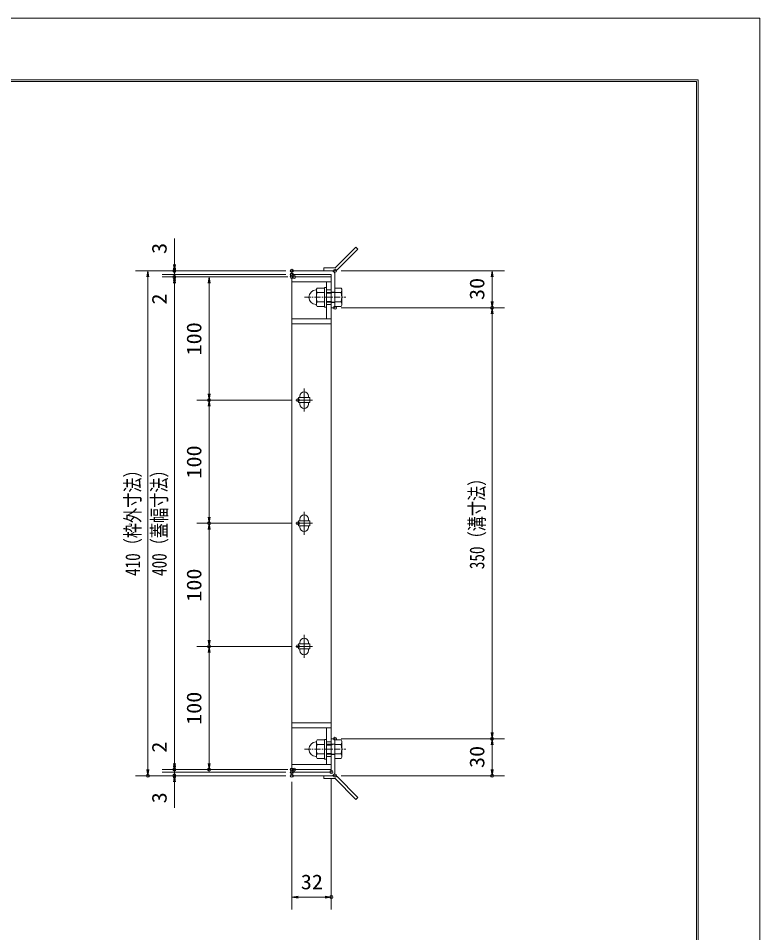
# Model space of a CAD drawing. Units: millimetres, scale not verified. Extents: x -1050 to 1050, y -742 to 742.
# Drawn here: x 448 to 1050, y 0 to 742 of the extents above; entities that cross this region are included whole.
import ezdxf
from ezdxf.enums import TextEntityAlignment as Align

# ---------------------------------------------------------------- set-up
doc = ezdxf.new("R2010")
doc.units = ezdxf.units.MM
doc.header["$LTSCALE"] = 5
doc.header["$PDMODE"] = 32
doc.header["$PDSIZE"] = 2.5
doc.linetypes.add('CHAIN1', pattern=[8, 5, -1, 1, -1])
for name, color, linetype, lineweight in [('0-0_7-図\u3000枠', 4, 'Continuous', 9), ('0-1_寸法注釈', 2, 'Continuous', 9), ('0-2_0', 2, 'Continuous', 9), ('0-3_DEFPOINTS', 134, 'Continuous', 9), ('0-4_蓋', 5, 'Continuous', 9), ('0-7_中心線', 6, 'CHAIN1', 9), ('0-8_枠', 7, 'Continuous', 9), ('0-A_アンカー', 7, 'Continuous', 9), ('0-B_締付部品', 7, 'Continuous', 9)]:
    doc.layers.add(name, color=color, linetype=linetype, lineweight=lineweight)
doc.styles.add('ＭＳ ゴシック', font='')
doc.styles.get('ＭＳ ゴシック').set_extended_font_data('MS Gothic')

# ---------------------------------------------------------------- blocks, each defined once
blk = doc.blocks.new('_OPEN')
at = {"layer": '0-2_0'}
blk.add_line((0, 0), (-5, 0), dxfattribs=at)
blk.add_lwpolyline([(-5, 0.833), (0, 0), (-5, -0.833)], dxfattribs=at)
blk = doc.blocks.new('A$C4F066A7F')
at = {"layer": '0-A_アンカー'}
for p, q in [((0, 96.52), (45.24, 96.52)), ((0, 85.02), (0, 96.52)), ((0, 85.02), (45.24, 85.02)), ((130.26, 0), (45.24, 85.02)), ((138.39, 8.13), (53.37, 93.15)), ((138.39, 8.13), (130.26, 0))]:
    blk.add_line(p, q, dxfattribs=at)
blk.add_arc((45.24, 85.02), 11.5, 45, 90, dxfattribs=at)
blk = doc.blocks.new('A$C6EB770D1')
at = {"layer": '0-A_アンカー'}
for p, q in [((130.257, 96.52), (45.237, 11.5)), ((138.388, 88.388), (53.368, 3.368)), ((138.388, 88.388), (130.257, 96.52)), ((0, 11.5), (45.237, 11.5)), ((0, 11.5), (0, 0)), ((0, 0), (45.237, 0))]:
    blk.add_line(p, q, dxfattribs=at)
blk.add_arc((45.237, 11.5), 11.5, 270, 315, dxfattribs=at)
blk = doc.blocks.new('A$C137235B9')
at = {"layer": '0-8_枠'}
for p, q in [((108.467, 61.25), (123.467, 61.25)), ((108.467, 18.75), (123.467, 18.75))]:
    blk.add_line(p, q, dxfattribs=at)
at = {"layer": '0-B_締付部品'}
for p, q in [((50.87, 77.528), (47.967, 72.5)), ((50.87, 77.528), (80.467, 77.528)), ((80.467, 80), (80.467, 0)), ((88.467, 80), (80.467, 80)), ((88.467, 80), (88.467, 0)), ((123.467, 2.472), (123.467, 77.528)), ((148.064, 77.528), (123.467, 77.528)), ((148.064, 77.528), (150.967, 72.5)), ((47.967, 72.5), (47.967, 7.5)), ((50.87, 58.764), (80.467, 58.764)), ((88.467, 60), (123.467, 60)), ((108.467, 56.615), (88.467, 56.615)), ((114.33, 60), (108.467, 56.615)), ((108.467, 20), (108.467, 60)), ((148.064, 58.764), (123.467, 58.764)), ((150.967, 7.5), (150.967, 72.5)), ((50.87, 2.472), (47.967, 7.5)), ((50.87, 21.236), (80.467, 21.236)), ((50.87, 2.472), (80.467, 2.472)), ((88.467, 0), (80.467, 0)), ((108.467, 23.385), (88.467, 23.385)), ((88.467, 20), (123.467, 20)), ((114.33, 20), (108.467, 23.385)), ((148.064, 21.236), (123.467, 21.236)), ((148.064, 2.472), (123.467, 2.472)), ((148.064, 2.472), (150.967, 7.5))]:
    blk.add_line(p, q, dxfattribs=at)
at = {"layer": '0-B_締付部品', "color": 6, "linetype": 'CHAIN1'}
blk.add_line((0, 40), (167.946, 40), dxfattribs=at)
at = {"layer": '0-B_締付部品'}
for centre, radius, start, end in [((47.967, 40), 30, 92.7294, 267.2706), ((46.467, 71.464), 1.5, 272.7294, 0), ((64.58, 68.146), 16.613, 180, 214.38425), ((110.064, 40), 62.097, 162.41205, 197.58795), ((134.354, 68.146), 16.613, 325.61575, 0), ((88.87, 40), 62.097, 342.41205, 17.58795), ((46.467, 8.536), 1.5, 0, 87.2706), ((64.58, 11.854), 16.613, 145.61575, 180), ((134.354, 11.854), 16.613, 0, 34.38425)]:
    blk.add_arc(centre, radius, start, end, dxfattribs=at)

msp = doc.modelspace()

# ---------------------------------------------------------------- linework, layer by layer
at = {"layer": '0-0_7-図\u3000枠'}
for p in [(-973.75, 691.25), (998.75, -691.25)]:
    msp.add_line(p, (998.75, 691.25), dxfattribs=at)
msp.add_lwpolyline([(-975, 692.5), (1000, 692.5), (1000, -692.5)], dxfattribs=at)
at = {"layer": '0-1_寸法注釈'}
for p, q in [((574.681, 542.475), (574.681, 563.588)), ((574.681, 539.475), (574.681, 544.475)), ((665.063, 537.475), (543.149, 537.475)), ((665.063, 537.475), (564.681, 537.475)), ((574.681, 534.475), (574.681, 537.475)), ((710.11, 537.475), (842.677, 537.475)), ((553.149, 532.475), (553.149, 132.475)), ((665.063, 534.475), (564.681, 534.475)), ((665.063, 534.475), (564.681, 534.475)), ((665.063, 532.475), (564.681, 532.475)), ((665.063, 532.475), (564.681, 532.475)), ((574.681, 534.475), (574.681, 532.475)), ((574.681, 529.475), (574.681, 524.475)), ((574.681, 527.475), (574.681, 506.362)), ((574.681, 527.475), (574.681, 137.475)), ((666.872, 532.475), (592.872, 532.475)), ((602.872, 527.475), (602.872, 437.475)), ((832.677, 532.475), (832.677, 512.475)), ((710.11, 507.475), (842.677, 507.475)), ((710.11, 507.475), (842.677, 507.475)), ((832.677, 502.475), (832.677, 162.475)), ((670.063, 432.475), (592.872, 432.475)), ((670.063, 432.475), (592.872, 432.475)), ((602.872, 427.475), (602.872, 337.475)), ((670.063, 332.475), (592.872, 332.475)), ((670.063, 332.475), (592.872, 332.475)), ((602.872, 327.475), (602.872, 237.475)), ((670.063, 232.475), (592.872, 232.475)), ((670.063, 232.475), (592.872, 232.475)), ((602.872, 227.475), (602.872, 137.475)), ((574.681, 137.475), (574.681, 158.588)), ((710.063, 157.475), (842.677, 157.475)), ((710.063, 157.475), (842.677, 157.475)), ((832.677, 152.475), (832.677, 132.475)), ((574.681, 135.475), (574.681, 140.475)), ((665.063, 127.475), (543.149, 127.475)), ((665.063, 132.475), (564.681, 132.475)), ((665.063, 132.475), (564.681, 132.475)), ((665.063, 130.475), (564.681, 130.475)), ((665.063, 130.475), (564.681, 130.475)), ((665.063, 127.475), (564.681, 127.475)), ((574.681, 130.475), (574.681, 132.475)), ((574.681, 130.475), (574.681, 127.475)), ((666.872, 132.475), (592.872, 132.475)), ((710.11, 127.475), (842.677, 127.475)), ((574.681, 125.475), (574.681, 120.475)), ((574.681, 122.475), (574.681, 101.362)), ((670.063, 122.475), (670.063, 18.953)), ((702.063, 125.475), (702.063, 18.953)), ((675.063, 28.953), (697.063, 28.953))]:
    msp.add_line(p, q, dxfattribs=at)
at = {"layer": '0-3_DEFPOINTS'}
msp.add_lwpolyline([(-1050, -742.5), (-1050, 742.5), (1050, 742.5), (1050, -742.5)], close=True, dxfattribs=at)
for p in [(574.681, 537.475), (670.063, 537.475), (670.063, 537.475), (670.063, 534.475), (705.11, 537.475), (574.681, 532.475), (670.063, 532.475), (671.872, 532.475), (705.11, 507.475), (832.677, 507.475), (602.872, 432.475), (675.063, 432.475), (602.872, 332.475), (675.063, 332.475), (602.872, 232.475), (675.063, 232.475), (705.063, 157.475), (832.677, 157.475), (574.681, 132.475), (574.681, 132.475), (602.872, 132.475), (670.063, 132.475), (671.872, 132.475), (553.149, 127.475), (574.681, 127.475), (670.063, 130.475), (670.063, 130.475), (670.063, 127.475), (670.063, 127.475), (702.063, 130.475), (705.11, 127.475), (832.677, 127.475), (702.063, 28.953)]:
    msp.add_point(p, dxfattribs=at)
at = {"layer": '0-4_蓋'}
for p, q in [((670.063, 532.475), (670.063, 132.475)), ((670.063, 532.475), (702.063, 532.475)), ((702.063, 528.475), (670.063, 528.475)), ((698.063, 528.475), (698.063, 521.978)), ((702.063, 532.475), (702.063, 521.978)), ((702.063, 521.978), (698.063, 521.978)), ((698.063, 509.978), (698.063, 498.475)), ((698.063, 509.978), (702.063, 509.978)), ((702.063, 509.978), (702.063, 154.972)), ((670.063, 498.475), (702.063, 498.475)), ((670.063, 494.475), (702.063, 494.475)), ((675.563, 434.475), (675.563, 430.475)), ((684.563, 434.475), (675.563, 434.475)), ((676.563, 435.725), (676.563, 434.475)), ((683.563, 435.725), (683.563, 434.475)), ((684.563, 434.475), (684.563, 430.475)), ((684.563, 430.475), (675.563, 430.475)), ((676.563, 430.475), (676.563, 429.225)), ((683.563, 430.475), (683.563, 429.225)), ((676.563, 335.725), (676.563, 334.475)), ((683.563, 335.725), (683.563, 334.475)), ((684.563, 334.475), (684.563, 330.475)), ((684.563, 330.475), (675.563, 330.475)), ((676.563, 330.475), (676.563, 329.225)), ((683.563, 330.475), (683.563, 329.225)), ((684.563, 234.475), (675.563, 234.475)), ((675.563, 234.475), (675.563, 230.475)), ((684.563, 230.475), (675.563, 230.475)), ((676.563, 235.725), (676.563, 234.475)), ((676.563, 230.475), (676.563, 229.225)), ((683.563, 235.725), (683.563, 234.475)), ((683.563, 230.475), (683.563, 229.225)), ((684.563, 234.475), (684.563, 230.475)), ((670.063, 170.475), (702.063, 170.475)), ((670.063, 166.475), (702.063, 166.475)), ((698.063, 154.972), (698.063, 166.475)), ((698.063, 154.972), (702.063, 154.972)), ((702.063, 142.972), (698.063, 142.972)), ((698.063, 136.475), (698.063, 142.972)), ((702.063, 132.475), (702.063, 142.972)), ((702.063, 136.475), (670.063, 136.475)), ((670.063, 132.475), (702.063, 132.475))]:
    msp.add_line(p, q, dxfattribs=at)
msp.add_lwpolyline([(684.563, 334.475), (675.563, 334.475), (675.563, 330.475)], dxfattribs=at)
for centre, start, end in [((680.063, 435.725), 0, 180), ((680.063, 429.225), 180, 0), ((680.063, 335.725), 0, 180), ((680.063, 329.225), 180, 0), ((680.063, 235.725), 0, 180), ((680.063, 229.225), 180, 0)]:
    msp.add_arc(centre, 3.5, start, end, dxfattribs=at)
at = {"layer": '0-4_蓋', "color": 7}
for p in [(670.063, 532.475), (670.063, 132.475)]:
    msp.add_point(p, dxfattribs=at)
at = {"layer": '0-7_中心線'}
for p, q in [((680.063, 441.775), (680.063, 423.175)), ((686.872, 432.475), (673.253, 432.475)), ((680.063, 341.775), (680.063, 323.175)), ((686.872, 332.475), (673.253, 332.475)), ((680.063, 241.775), (680.063, 223.175)), ((686.872, 232.475), (673.253, 232.475))]:
    msp.add_line(p, q, dxfattribs=at)
at = {"layer": '0-8_枠'}
for p, q in [((670.063, 537.475), (702.063, 537.475)), ((670.063, 534.475), (670.063, 537.475)), ((702.063, 534.475), (670.063, 534.475)), ((702.063, 507.475), (702.063, 534.475)), ((705.063, 507.475), (705.063, 534.475)), ((702.063, 507.475), (705.063, 507.475)), ((702.063, 157.475), (702.063, 130.475)), ((702.063, 157.475), (705.063, 157.475)), ((705.063, 157.475), (705.063, 130.475)), ((702.063, 130.475), (670.063, 130.475)), ((670.063, 130.475), (670.063, 127.475)), ((670.063, 127.475), (702.063, 127.475))]:
    msp.add_line(p, q, dxfattribs=at)
for centre, start, end in [((702.063, 534.475), 0, 90), ((702.063, 130.475), 270, 0)]:
    msp.add_arc(centre, 3, start, end, dxfattribs=at)

# ---------------------------------------------------------------- block references
at = {"layer": '0-1_寸法注釈'}
for p, rotation in [((574.681, 537.475), 270), ((553.149, 537.475), 90), ((574.681, 534.475), 270), ((832.677, 537.475), 90), ((574.681, 534.475), 90), ((574.681, 532.475), 90), ((574.681, 532.475), 90), ((602.872, 532.475), 90), ((832.677, 507.475), 270), ((832.677, 507.475), 90), ((602.872, 432.475), 270), ((602.872, 432.475), 90), ((602.872, 332.475), 270), ((602.872, 332.475), 90), ((602.872, 232.475), 270), ((602.872, 232.475), 90), ((832.677, 157.475), 270), ((832.677, 157.475), 90), ((574.681, 132.475), 270), ((574.681, 132.475), 270), ((574.681, 130.475), 270), ((602.872, 132.475), 270), ((553.149, 127.475), 270), ((574.681, 130.475), 90), ((574.681, 127.475), 90), ((832.677, 127.475), 270), ((670.063, 28.953), 180)]:
    msp.add_blockref('_OPEN', p, dxfattribs=dict(at, rotation=rotation))
msp.add_blockref('_OPEN', (702.063, 28.953), dxfattribs=at)
at = {"layer": '0-A_アンカー', "xscale": 0.2, "yscale": 0.2}
for name, p in [('A$C6EB770D1', (696.063, 537.475)), ('A$C4F066A7F', (696.063, 108.171))]:
    msp.add_blockref(name, p, dxfattribs=at)
at = {"layer": '0-B_締付部品', "xscale": 0.2, "yscale": 0.2}
for p in [(680.369, 507.975), (680.369, 140.975)]:
    msp.add_blockref('A$C137235B9', p, dxfattribs=at)

# ---------------------------------------------------------------- texts
at = {"layer": '0-1_寸法注釈', "color": 7, "style": 'ＭＳ ゴシック'}
for s, height, width, p in [('3', 12.02, 1.1, (571.994, 551.165)), ('30', 12.02, 1.1, (829.99, 513.742)), ('2', 12.02, 1.1, (571.994, 510.052)), ('100', 12.02, 1.1, (600.185, 468.72)), ('100', 12.02, 1.1, (600.185, 368.72)), ('410（枠外寸法）', 12.03, 0.75, (550.462, 289.682)), ('400（蓋幅寸法）', 12.03, 0.75, (571.994, 289.682)), ('350（溝寸法）', 12.03, 0.75, (829.99, 295.184)), ('100', 12.02, 1.1, (600.185, 268.72)), ('100', 12.02, 1.1, (600.185, 168.72)), ('2', 12.02, 1.1, (571.994, 146.165)), ('30', 12.02, 1.1, (829.99, 133.742)), ('3', 12.02, 1.1, (571.994, 105.052))]:
    msp.add_text(s, height=height, rotation=90, dxfattribs=dict(at, width=width)).set_placement(p, align=Align.BOTTOM_LEFT)
at = {"layer": '0-1_寸法注釈', "color": 7, "style": 'ＭＳ ゴシック', "width": 1.1}
msp.add_text('32', height=12.02, dxfattribs=at).set_placement((677.329, 31.64), align=Align.BOTTOM_LEFT)

doc.saveas('drawing.dxf')
